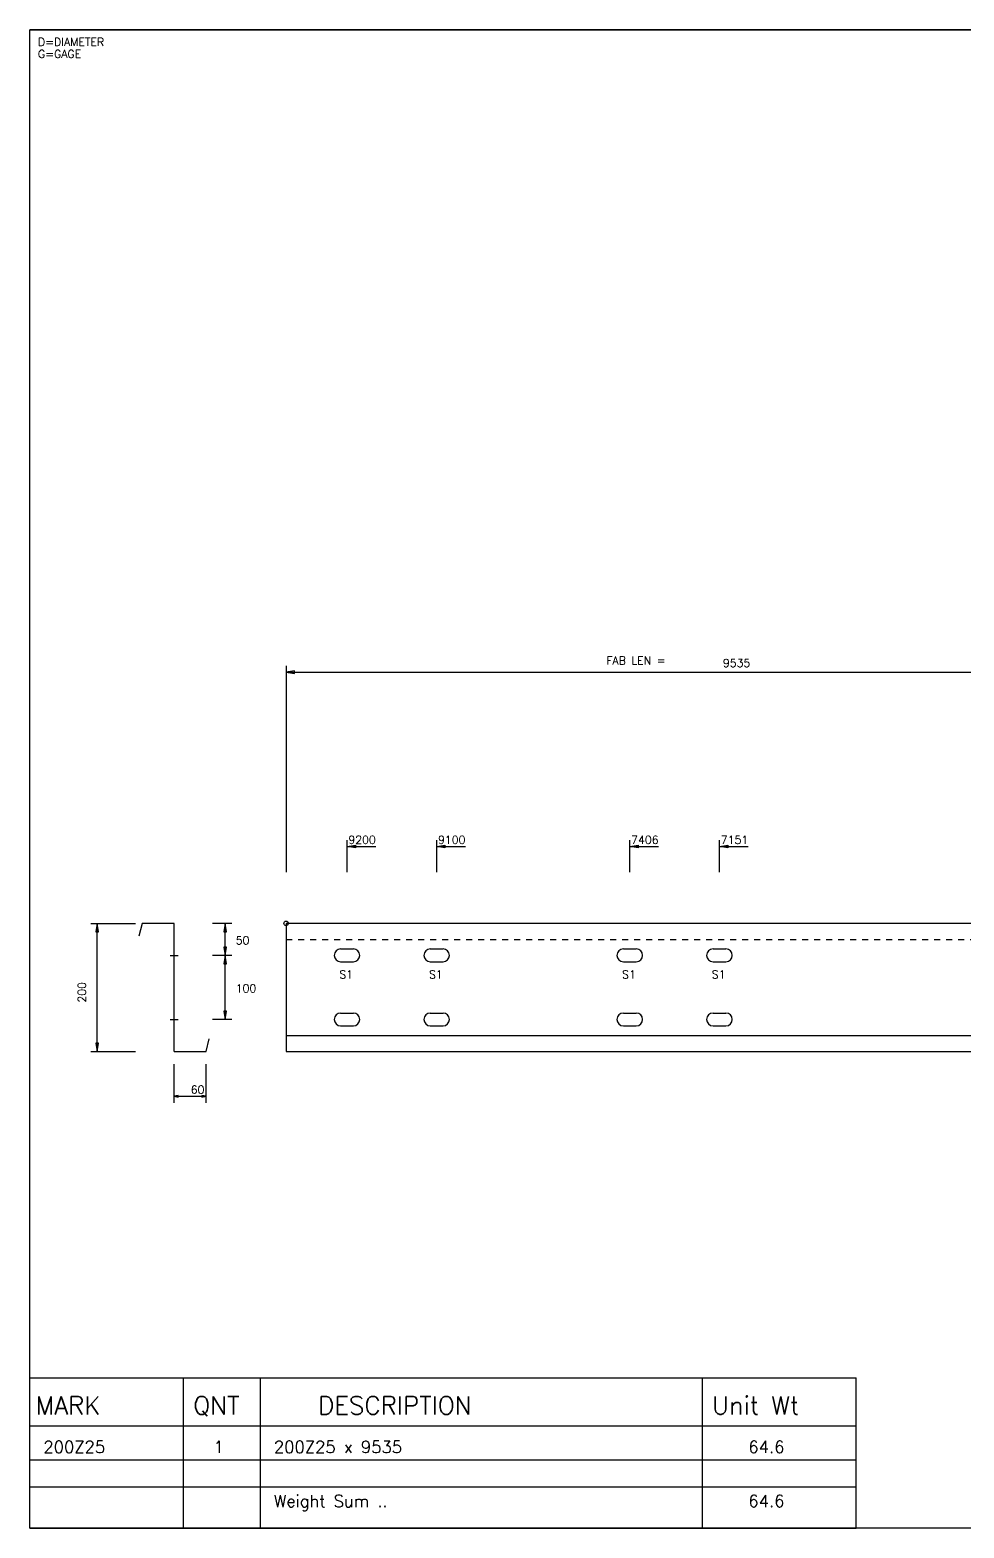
# Model space of a CAD drawing. Extents: x 0 to 420, y 0 to 297.
# Drawn here: x 0 to 185.2, y 0 to 297 of the extents above; entities that cross this region are included whole.
import ezdxf

# ---------------------------------------------------------------- set-up
doc = ezdxf.new("R2010")
doc.units = 0
doc.linetypes.add('CONTIN', pattern=[0])
doc.linetypes.add('DASHED', pattern=[2.38, 1.19, -1.19])
doc.layers.get('0').update_dxf_attribs({"linetype": 'CONTIN'})
for name, color, linetype in [('1', 7, 'CONTIN'), ('10', 7, 'CONTIN'), ('11', 7, 'CONTIN'), ('14', 7, 'CONTIN'), ('15', 6, 'CONTIN'), ('2', 7, 'CONTIN'), ('21', 7, 'CONTIN'), ('22', 7, 'CONTIN'), ('3', 1, 'CONTIN'), ('6', 4, 'CONTIN'), ('7', 3, 'DASHED')]:
    doc.layers.add(name, color=color, linetype=linetype)
doc.styles.add('SIMPLEX', font='SIMPLEX')

# ---------------------------------------------------------------- blocks, each defined once
blk = doc.blocks.new('CZEBORDR')
at = {"layer": '22'}
for p, q in [((0, 0), (0, 297)), ((0, 297), (420, 297)), ((420, 297), (420, 0)), ((420, 0), (0, 0))]:
    blk.add_line(p, q, dxfattribs=at)
blk = doc.blocks.new('LOGO')
at = {"linetype": 'CONTINUOUS'}
blk.add_line((0, 297), (-420, 297), dxfattribs=at)
at = {"layer": '14'}
for q in [(-420, 61.91), (-256.17, 0)]:
    blk.add_line((-420, 0), q, dxfattribs=at)
at = {"layer": '22'}
for p, q in [((-420, 0), (-420, 297)), ((0, 0), (-420, 0))]:
    blk.add_line(p, q, dxfattribs=at)
blk = doc.blocks.new('CZEBOLT')
at = {"layer": '21', "style": 'SIMPLEX'}
for s, p in [('D=DIAMETER', (0, 2.381)), ('G=GAGE', (0, 0))]:
    blk.add_text(s, height=1.587, dxfattribs=at).set_placement(p)
blk = doc.blocks.new('CZEPLATE')
at = {"layer": '14'}
for p, q in [((0, 29.766), (163.83, 29.766)), ((0, 0), (0, 29.766)), ((30.48, 0), (30.48, 29.766)), ((45.72, 0), (45.72, 29.766)), ((133.35, 0), (133.35, 29.766)), ((163.83, 0), (163.83, 29.766)), ((163.83, 0), (163.83, 29.766)), ((0, 20.241), (163.83, 20.241)), ((0, 13.543), (163.83, 13.543)), ((0, 8.186), (163.83, 8.186)), ((0, 0), (163.83, 0))]:
    blk.add_line(p, q, dxfattribs=at)
at = {"layer": '14', "style": 'SIMPLEX'}
for s, height, p in [('MARK', 3.572, (1.143, 22.527)), ('QNT', 3.572, (32.385, 22.527)), ('DESCRIPTION', 3.572, (57.15, 22.527)), ('Unit Wt', 3.572, (135.255, 22.527)), ('200Z25', 2.381, (2.667, 14.883)), ('  1', 2.381, (33.147, 14.883)), ('200Z25 x 9535', 2.381, (48.387, 14.883)), ('   64.6', 2.381, (137.16, 14.883)), ('Weight Sum ..', 2.381, (48.387, 4.167)), ('   64.6', 2.381, (137.16, 4.167))]:
    blk.add_text(s, height=height, dxfattribs=at).set_placement(p)
blk = doc.blocks.new('ZSECTN')
at = {"layer": '10'}
for p, q in [((-6.35, 25.4), (-6.985, 22.86)), ((0, 25.4), (-6.35, 25.4)), ((0, 0), (0, 25.4)), ((0, 0), (6.35, 0)), ((6.35, 0), (6.985, 2.54))]:
    blk.add_line(p, q, dxfattribs=at)
blk = doc.blocks.new('ARROW')
at = {"layer": '2'}
for p, q in [((0, 0), (-1.651, 0.275)), ((-1.651, 0.275), (-1.651, -0.275)), ((-1.651, -0.275), (0, 0))]:
    blk.add_line(p, q, dxfattribs=at)
blk = doc.blocks.new('TICK')
at = {"layer": '1'}
blk.add_line((-1.6, 0), (1.6, 0), dxfattribs=at)
blk = doc.blocks.new('CZESECTN')
at = {"layer": '2'}
for p, q in [((12.065, 55.88), (20.955, 55.88)), ((13.335, 30.48), (13.335, 55.88)), ((40.005, 55.88), (36.195, 55.88)), ((38.735, 49.53), (38.735, 55.88)), ((40.005, 49.53), (36.195, 49.53)), ((40.005, 49.53), (36.195, 49.53)), ((38.735, 36.83), (38.735, 49.53)), ((40.005, 36.83), (36.195, 36.83)), ((12.065, 30.48), (20.955, 30.48)), ((28.575, 20.32), (28.575, 27.94)), ((34.925, 20.32), (34.925, 27.94)), ((28.575, 21.59), (34.925, 21.59))]:
    blk.add_line(p, q, dxfattribs=at)
at = {"layer": '1'}
blk.add_blockref('ZSECTN', (28.575, 30.48), dxfattribs=at)
at = {"layer": '2'}
for p, rotation in [((13.335, 55.88), 90), ((38.735, 55.88), 90), ((38.735, 49.53), -90), ((38.735, 49.53), 90), ((38.735, 36.83), -90), ((13.335, 30.48), -90)]:
    blk.add_blockref('ARROW', p, dxfattribs=dict(at, rotation=rotation))
at = {"layer": '2', "xscale": 0.5, "yscale": 0.5, "zscale": 0.5, "rotation": 180}
blk.add_blockref('ARROW', (28.575, 21.59), dxfattribs=at)
at = {"layer": '2', "xscale": 0.5, "yscale": 0.5, "zscale": 0.5}
blk.add_blockref('ARROW', (34.925, 21.59), dxfattribs=at)
at = {"layer": '6', "xscale": 0.5, "yscale": 0.5, "zscale": 0.5}
for p in [(28.575, 49.53), (28.575, 36.83)]:
    blk.add_blockref('TICK', p, dxfattribs=at)
at = {"layer": '11', "style": 'SIMPLEX'}
for s, p in [('50', (40.799, 51.721)), ('100', (40.799, 42.196)), ('60', (31.888, 22.119))]:
    blk.add_text(s, height=1.587, dxfattribs=at).set_placement(p)
blk.add_text('200', height=1.587, rotation=90, dxfattribs=at).set_placement((11.093, 40.164))
blk = doc.blocks.new('MAG_CRCL')
at = {"layer": '15'}
blk.add_circle((0, 0), 0.889, dxfattribs=at)
blk = doc.blocks.new('WBSLOT')
at = {"layer": '6'}
for p, q in [((-1.27, 1.27), (1.27, 1.27)), ((-1.27, -1.27), (1.27, -1.27))]:
    blk.add_line(p, q, dxfattribs=at)
for centre, start, end in [((-1.27, 0), 90, 270), ((1.27, 0), 270, 90)]:
    blk.add_arc(centre, 1.27, start, end, dxfattribs=at)
blk = doc.blocks.new('CZEPIECE')
at = {"layer": '1'}
for p, q in [((394.6, 55.88), (50.8, 55.88)), ((50.8, 55.88), (50.8, 30.48)), ((394.6, 30.48), (394.6, 55.88)), ((50.8, 33.655), (394.6, 33.655)), ((50.8, 30.48), (394.6, 30.48))]:
    blk.add_line(p, q, dxfattribs=at)
at = {"layer": '2'}
for p, q in [((50.8, 106.934), (50.8, 66.04)), ((394.6, 106.934), (394.6, 66.04)), ((50.8, 105.664), (394.6, 105.664)), ((394.6, 92.71), (394.6, 85.09)), ((394.6, 91.44), (407.3, 91.44)), ((62.879, 66.04), (62.879, 72.39)), ((80.659, 66.04), (80.659, 72.39)), ((118.961, 66.04), (118.961, 72.39)), ((136.741, 66.04), (136.741, 72.39)), ((200.75, 66.04), (200.75, 72.39)), ((218.53, 66.04), (218.53, 72.39)), ((281.418, 66.04), (281.418, 72.39)), ((305.969, 66.04), (305.969, 72.39)), ((323.749, 66.04), (323.749, 72.39)), ((342.386, 66.04), (342.386, 72.39)), ((360.166, 66.04), (360.166, 72.39)), ((385.71, 66.04), (385.71, 72.39)), ((394.6, 66.04), (394.6, 72.39)), ((62.879, 71.12), (68.594, 71.12)), ((80.659, 71.12), (86.374, 71.12)), ((118.961, 71.12), (124.676, 71.12)), ((136.741, 71.12), (142.456, 71.12)), ((200.75, 71.12), (206.465, 71.12)), ((218.53, 71.12), (224.245, 71.12)), ((281.418, 71.12), (287.133, 71.12)), ((305.969, 71.12), (311.684, 71.12)), ((323.749, 71.12), (329.464, 71.12)), ((342.386, 71.12), (348.101, 71.12)), ((360.166, 71.12), (365.881, 71.12)), ((385.71, 71.12), (391.425, 71.12)), ((391.425, 71.12), (394.6, 71.12))]:
    blk.add_line(p, q, dxfattribs=at)
at = {"layer": '7'}
blk.add_line((50.8, 52.705), (394.6, 52.705), dxfattribs=at)
at = {"rotation": 180}
blk.add_blockref('ARROW', (394.6, 91.44), dxfattribs=at)
at = {"layer": '1', "xscale": -1}
for p in [(62.879, 71.12), (80.659, 71.12), (118.961, 71.12), (136.741, 71.12), (200.75, 71.12), (218.53, 71.12), (281.418, 71.12), (305.969, 71.12), (323.749, 71.12), (342.386, 71.12), (360.166, 71.12), (385.71, 71.12)]:
    blk.add_blockref('ARROW', p, dxfattribs=at)
at = {"layer": '15', "xscale": 0.5, "yscale": 0.5, "zscale": 0.5}
for p in [(50.8, 55.88), (394.6, 55.88)]:
    blk.add_blockref('MAG_CRCL', p, dxfattribs=at)
at = {"layer": '2', "rotation": 180}
blk.add_blockref('ARROW', (50.8, 105.664), dxfattribs=at)
at = {"layer": '2'}
blk.add_blockref('ARROW', (394.6, 105.664), dxfattribs=at)
at = {"layer": '2', "xscale": -1, "rotation": 180}
blk.add_blockref('ARROW', (394.6, 71.12), dxfattribs=at)
at = {"layer": '6'}
for p in [(62.879, 49.53), (80.659, 49.53), (118.961, 49.53), (136.741, 49.53), (200.75, 49.53), (218.53, 49.53), (281.418, 49.53), (305.969, 49.53), (323.749, 49.53), (342.386, 49.53), (360.166, 49.53), (385.71, 49.53), (62.879, 36.83), (80.659, 36.83), (118.961, 36.83), (136.741, 36.83), (200.75, 36.83), (218.53, 36.83), (281.418, 36.83), (305.969, 36.83), (323.749, 36.83), (342.386, 36.83), (360.166, 36.83), (385.71, 36.83)]:
    blk.add_blockref('WBSLOT', p, dxfattribs=at)
at = {"layer": '11', "style": 'SIMPLEX'}
for s, p in [('9535', (137.425, 106.701)), ('9200', (63.144, 71.649)), ('9100', (80.924, 71.649)), ('7406', (119.226, 71.649)), ('7151', (137.006, 71.649)), ('5272', (201.014, 71.649)), ('4767', (218.794, 71.649)), ('3139', (281.683, 71.649)), ('2384', (306.233, 71.649)), ('1965', (324.013, 71.649)), ('1055', (342.65, 71.649)), ('955', (360.43, 71.649)), ('45', (385.975, 71.649))]:
    blk.add_text(s, height=1.587, dxfattribs=at).set_placement(p)
at = {"layer": '2', "style": 'SIMPLEX'}
for s, p in [('FAB LEN =', (114.3, 107.188)), ('TAPE', (395.87, 91.694))]:
    blk.add_text(s, height=1.587, dxfattribs=at).set_placement(p)
at = {"layer": '3', "style": 'SIMPLEX'}
for s, p in [('S1', (61.355, 44.958)), ('S1', (79.135, 44.958)), ('S1', (117.437, 44.958)), ('S1', (135.217, 44.958)), ('S1', (199.226, 44.958)), ('S1', (217.006, 44.958)), ('S1', (279.894, 44.958)), ('S1', (304.445, 44.958)), ('S1', (322.225, 44.958)), ('S1', (340.862, 44.958)), ('S1', (358.642, 44.958)), ('S1', (384.186, 44.958)), ('200Z25', (218.212, 42.386))]:
    blk.add_text(s, height=1.587, dxfattribs=at).set_placement(p)

msp = doc.modelspace()

# ---------------------------------------------------------------- block references
for name, p in [('CZEPIECE', (0, 64)), ('CZESECTN', (0, 64)), ('CZEPLATE', (0, 0))]:
    msp.add_blockref(name, p)
at = {"layer": '1'}
for name, p in [('CZEBORDR', (0, 0)), ('CZEBOLT', (1.587, 291.444))]:
    msp.add_blockref(name, p, dxfattribs=at)
at = {"layer": '2'}
msp.add_blockref('LOGO', (420, 0), dxfattribs=at)

doc.saveas('drawing.dxf')
